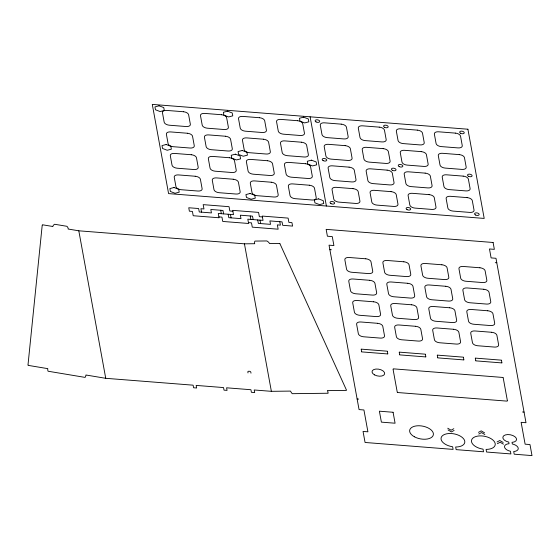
<?xml version="1.0" encoding="UTF-8"?>
<svg xmlns="http://www.w3.org/2000/svg" width="560" height="560" viewBox="0 0 560 560"><rect width="100%" height="100%" fill="white"/><g stroke="black" fill="none" stroke-linecap="round" stroke-linejoin="round"><path stroke-width="0.84" d="M28 364.924L42.217 225.155M453.817 428.715L451.087 430.192L447.734 428.232M454.132 430.43L451.402 431.914L448.049 429.954M478.471 432.348L481.201 430.864L484.561 432.824M478.786 434.063L481.516 432.586L484.876 434.546M497.07 441.98L499.8 440.503L503.16 442.463M497.385 443.702L500.115 442.225L503.475 444.185M42.371 224.938A0.777 0.413 10.9 0 1 43.022 224.868L52.892 226.506A7.749 4.165 10.9 0 1 54.677 224.266L66.892 226.296A7.749 4.165 10.9 0 1 68.166 229.04L78.806 230.804L244.44 243.831L254.73 243.712A7.749 4.165 10.9 0 1 255.024 241.087L266.847 240.947A7.749 4.165 10.9 0 1 269.507 243.537L279.069 243.425A0.777 0.413 10.9 0 1 279.916 243.733M28.084 365.148A0.777 0.413 10.9 0 0 28.721 365.463L47.761 368.641A19.369 10.402 10.9 0 0 48.055 371.224L85.12 377.405A19.369 10.402 10.9 0 0 85.932 375.004L105.735 378.308L193.116 385.175L193.585 387.758L196.63 387.996L196.161 385.413L223.545 387.569L224.014 390.152L227.059 390.39L226.583 387.807L250.929 389.725L251.398 392.301L254.688 392.56L254.219 389.984L271.369 391.328L290.521 391.09A19.369 10.402 10.9 0 0 292.25 393.687L328.104 393.239A19.369 10.402 10.9 0 0 327.453 390.628L345.87 390.397A0.777 0.413 10.9 0 0 346.262 390.313M232.869 211.218L229.831 210.98L229.047 206.682L203.182 204.645L203.966 208.95L200.921 208.712L201.551 212.149M262.409 216.937L259.364 216.692L258.58 212.394L232.715 210.364L233.499 214.662L218.288 213.465L219.072 217.763L193.207 215.733L192.423 211.428L189.378 211.19L188.755 207.753L198.639 208.53L199.269 211.967L211.442 212.926L210.812 209.489L222.985 210.441L223.615 213.885M218.918 216.902L221.956 217.147L222.74 221.445L248.605 223.475L247.821 219.177L263.032 220.374L262.248 216.076L288.113 218.106L288.897 222.404L291.942 222.649L292.572 226.086L282.681 225.309L282.051 221.872L269.878 220.913L270.508 224.35L258.335 223.398L257.712 219.954M248.451 222.621L251.489 222.859L252.28 227.157L278.138 229.194L277.354 224.889L280.399 225.127L279.769 221.69M329.854 249.634L331.373 249.76M495.271 262.64L496.79 262.766M361.312 349.146L387.177 351.183M399.35 352.142L425.215 354.172M437.381 355.131L463.246 357.161M475.419 358.12L501.284 360.15M361.816 351.904L387.681 353.934M399.854 354.893L425.719 356.923M437.885 357.882L463.75 359.912M475.923 360.871L501.788 362.908M357.119 398.979L358.645 399.098M522.536 411.985L524.062 412.104M280 243.852L346.409 389.956M501.452 360.248L501.921 362.831M503.216 377.902L507.388 400.729M475.279 358.197L475.755 360.773M463.414 357.259L463.89 359.842M437.248 355.201L437.717 357.784M425.383 354.27L425.852 356.853M399.21 352.212L399.686 354.795M393.057 369.243L397.229 392.07M387.345 351.281L387.814 353.857M361.179 349.223L361.648 351.806M310.1 116.809L326.389 206.024M259.994 220.136L260.617 223.573M253.148 219.597L252.518 216.153L240.345 215.201L240.975 218.638L228.802 217.686L228.179 214.242M250.236 215.978L250.866 219.415M244.44 243.831L271.369 391.328M230.461 214.424L231.084 217.861M250.992 373.163L250.817 372.19A1.512 0.812 10.9 0 0 249.172 371.238A1.512 0.812 10.9 0 0 247.842 371.959L248.017 372.925M220.703 210.266L221.326 213.703M78.806 230.804L105.735 378.308M503.125 377.734A0.777 0.413 10.9 0 0 502.376 377.412L393.743 368.872A0.777 0.413 10.9 0 0 393.218 368.963M507.234 401.009A0.777 0.413 10.9 0 1 506.702 401.1L398.069 392.56A0.777 0.413 10.9 0 1 397.32 392.245M159.089 105.798L154.945 106.89L155.47 109.774L160.139 111.559L164.29 110.467L163.765 107.583L159.089 105.798M227.556 111.181L223.405 112.273L223.93 115.15L228.606 116.942L232.757 115.85L232.225 112.966L227.556 111.181M166.159 144.501L162.008 145.593L162.533 148.47L167.209 150.262L171.36 149.17L170.835 146.286L166.159 144.501M303.625 117.159L299.474 118.251L299.999 121.135L304.675 122.92L308.826 121.828L308.294 118.951L303.625 117.159M242.228 150.479L238.077 151.571L238.602 154.455L243.278 156.24L247.429 155.148L246.904 152.271L242.228 150.479M235.403 154.182L231.252 155.274L231.784 158.158L236.453 159.943L240.604 158.851L240.079 155.967L235.403 154.182M174.006 187.502L169.862 188.594L170.387 191.478L175.063 193.263L179.207 192.171L178.682 189.287L174.006 187.502M311.472 160.167L307.321 161.259L307.853 164.136L312.522 165.921L316.673 164.829L316.148 161.952L311.472 160.167M250.075 193.48L245.931 194.579L246.456 197.456L251.132 199.241L255.276 198.149L254.751 195.272L250.075 193.48M318.542 198.863L314.391 199.962L314.916 202.839L319.592 204.624L323.743 203.532L323.218 200.655L318.542 198.863M467.915 129.22L152.292 104.405L168.581 193.613L484.197 218.428L467.915 129.22M183.421 111.734L166.684 110.418A4.802 2.583 10.9 0 0 162.456 112.714L164.178 122.178A4.802 2.583 10.9 0 0 169.386 125.216L186.116 126.532A4.802 2.583 10.9 0 0 190.351 124.236L188.622 114.772A4.802 2.583 10.9 0 0 183.421 111.734M221.452 114.723L204.715 113.407A4.802 2.583 10.9 0 0 200.487 115.703L202.216 125.167A4.802 2.583 10.9 0 0 207.417 128.205L224.154 129.521A4.802 2.583 10.9 0 0 228.382 127.225L226.653 117.761A4.802 2.583 10.9 0 0 221.452 114.723M259.49 117.719L242.753 116.403A4.802 2.583 10.9 0 0 238.525 118.699L240.247 128.156A4.802 2.583 10.9 0 0 245.455 131.194L262.185 132.51A4.802 2.583 10.9 0 0 266.42 130.214L264.691 120.75A4.802 2.583 10.9 0 0 259.49 117.719M297.521 120.708L280.784 119.392A4.802 2.583 10.9 0 0 276.556 121.688L278.285 131.145A4.802 2.583 10.9 0 0 283.486 134.183L300.223 135.499A4.802 2.583 10.9 0 0 304.451 133.203L302.722 123.746A4.802 2.583 10.9 0 0 297.521 120.708M341.229 124.145L324.492 122.829A4.802 2.583 10.9 0 0 320.264 125.125L321.993 134.582A4.802 2.583 10.9 0 0 327.194 137.62L343.931 138.936A4.802 2.583 10.9 0 0 348.159 136.64L346.43 127.183A4.802 2.583 10.9 0 0 341.229 124.145M379.26 127.134L362.53 125.818A4.802 2.583 10.9 0 0 358.295 128.114L360.024 137.571A4.802 2.583 10.9 0 0 365.225 140.609L381.962 141.925A4.802 2.583 10.9 0 0 386.19 139.629L384.468 130.172A4.802 2.583 10.9 0 0 379.26 127.134M417.298 130.123L400.561 128.807A4.802 2.583 10.9 0 0 396.333 131.103L398.062 140.567A4.802 2.583 10.9 0 0 403.263 143.598L420 144.914A4.802 2.583 10.9 0 0 424.228 142.618L422.499 133.161A4.802 2.583 10.9 0 0 417.298 130.123M455.329 133.112L438.599 131.796A4.802 2.583 10.9 0 0 434.364 134.092L436.093 143.556A4.802 2.583 10.9 0 0 441.294 146.594L458.031 147.91A4.802 2.583 10.9 0 0 462.259 145.614L460.537 136.15A4.802 2.583 10.9 0 0 455.329 133.112M187.341 133.238L170.611 131.922A4.802 2.583 10.9 0 0 166.376 134.218L168.105 143.675A4.802 2.583 10.9 0 0 173.306 146.713L190.043 148.029A4.802 2.583 10.9 0 0 194.271 145.733L192.549 136.276A4.802 2.583 10.9 0 0 187.341 133.238M225.379 136.227L208.642 134.911A4.802 2.583 10.9 0 0 204.414 137.207L206.143 146.671A4.802 2.583 10.9 0 0 211.344 149.702L228.081 151.018A4.802 2.583 10.9 0 0 232.309 148.722L230.58 139.265A4.802 2.583 10.9 0 0 225.379 136.227M263.41 139.216L246.68 137.9A4.802 2.583 10.9 0 0 242.445 140.196L244.174 149.66A4.802 2.583 10.9 0 0 249.375 152.698L266.112 154.014A4.802 2.583 10.9 0 0 270.34 151.718L268.618 142.254A4.802 2.583 10.9 0 0 263.41 139.216M301.448 142.205L284.711 140.889A4.802 2.583 10.9 0 0 280.483 143.185L282.212 152.649A4.802 2.583 10.9 0 0 287.413 155.687L304.15 157.003A4.802 2.583 10.9 0 0 308.378 154.707L306.649 145.243A4.802 2.583 10.9 0 0 301.448 142.205M345.156 145.642L328.419 144.326A4.802 2.583 10.9 0 0 324.191 146.622L325.913 156.086A4.802 2.583 10.9 0 0 331.121 159.124L347.851 160.44A4.802 2.583 10.9 0 0 352.086 158.144L350.357 148.68A4.802 2.583 10.9 0 0 345.156 145.642M383.187 148.638L366.45 147.322A4.802 2.583 10.9 0 0 362.222 149.611L363.951 159.075A4.802 2.583 10.9 0 0 369.152 162.113L385.889 163.429A4.802 2.583 10.9 0 0 390.117 161.133L388.388 151.669A4.802 2.583 10.9 0 0 383.187 148.638M421.225 151.627L404.488 150.311A4.802 2.583 10.9 0 0 400.26 152.607L401.982 162.064A4.802 2.583 10.9 0 0 407.19 165.102L423.92 166.418A4.802 2.583 10.9 0 0 428.155 164.122L426.426 154.665A4.802 2.583 10.9 0 0 421.225 151.627M459.256 154.616L442.519 153.3A4.802 2.583 10.9 0 0 438.291 155.596L440.02 165.053A4.802 2.583 10.9 0 0 445.221 168.091L461.958 169.407A4.802 2.583 10.9 0 0 466.186 167.111L464.457 157.654A4.802 2.583 10.9 0 0 459.256 154.616M191.268 154.735L174.531 153.426A4.802 2.583 10.9 0 0 170.303 155.715L172.032 165.179A4.802 2.583 10.9 0 0 177.233 168.217L193.97 169.533A4.802 2.583 10.9 0 0 198.198 167.237L196.469 157.773A4.802 2.583 10.9 0 0 191.268 154.735M229.306 157.731L212.569 156.415A4.802 2.583 10.9 0 0 208.341 158.711L210.063 168.168A4.802 2.583 10.9 0 0 215.271 171.206L232.008 172.522A4.802 2.583 10.9 0 0 236.236 170.226L234.507 160.769A4.802 2.583 10.9 0 0 229.306 157.731M267.337 160.72L250.6 159.404A4.802 2.583 10.9 0 0 246.372 161.7L248.101 171.157A4.802 2.583 10.9 0 0 253.302 174.195L270.039 175.511A4.802 2.583 10.9 0 0 274.267 173.215L272.538 163.758A4.802 2.583 10.9 0 0 267.337 160.72M305.375 163.709L288.638 162.393A4.802 2.583 10.9 0 0 284.41 164.689L286.132 174.153A4.802 2.583 10.9 0 0 291.34 177.184L308.077 178.5A4.802 2.583 10.9 0 0 312.305 176.204L310.576 166.747A4.802 2.583 10.9 0 0 305.375 163.709M349.076 167.146L332.346 165.83A4.802 2.583 10.9 0 0 328.111 168.126L329.84 177.583A4.802 2.583 10.9 0 0 335.048 180.621L351.778 181.937A4.802 2.583 10.9 0 0 356.006 179.641L354.284 170.184A4.802 2.583 10.9 0 0 349.076 167.146M387.114 170.135L370.377 168.819A4.802 2.583 10.9 0 0 366.149 171.115L367.878 180.579A4.802 2.583 10.9 0 0 373.079 183.61L389.816 184.926A4.802 2.583 10.9 0 0 394.044 182.637L392.315 173.173A4.802 2.583 10.9 0 0 387.114 170.135M425.145 173.124L408.415 171.808A4.802 2.583 10.9 0 0 404.187 174.104L405.909 183.568A4.802 2.583 10.9 0 0 411.117 186.606L427.847 187.922A4.802 2.583 10.9 0 0 432.082 185.626L430.353 176.162A4.802 2.583 10.9 0 0 425.145 173.124M463.183 176.12L446.446 174.804A4.802 2.583 10.9 0 0 442.218 177.093L443.947 186.557A4.802 2.583 10.9 0 0 449.148 189.595L465.885 190.911A4.802 2.583 10.9 0 0 470.113 188.615L468.384 179.151A4.802 2.583 10.9 0 0 463.183 176.12M195.195 176.239L178.458 174.923A4.802 2.583 10.9 0 0 174.23 177.219L175.959 186.683A4.802 2.583 10.9 0 0 181.16 189.714L197.897 191.03A4.802 2.583 10.9 0 0 202.125 188.734L200.396 179.277A4.802 2.583 10.9 0 0 195.195 176.239M233.226 179.228L216.496 177.912A4.802 2.583 10.9 0 0 212.268 180.208L213.99 189.672A4.802 2.583 10.9 0 0 219.198 192.71L235.928 194.026A4.802 2.583 10.9 0 0 240.163 191.73L238.434 182.266A4.802 2.583 10.9 0 0 233.226 179.228M271.264 182.217L254.527 180.908A4.802 2.583 10.9 0 0 250.299 183.197L252.028 192.661A4.802 2.583 10.9 0 0 257.229 195.699L273.966 197.015A4.802 2.583 10.9 0 0 278.194 194.719L276.465 185.255A4.802 2.583 10.9 0 0 271.264 182.217M309.302 185.213L292.565 183.897A4.802 2.583 10.9 0 0 288.337 186.193L290.059 195.65A4.802 2.583 10.9 0 0 295.267 198.688L311.997 200.004A4.802 2.583 10.9 0 0 316.232 197.708L314.503 188.251A4.802 2.583 10.9 0 0 309.302 185.213M353.003 188.65L336.266 187.334A4.802 2.583 10.9 0 0 332.038 189.63L333.767 199.087A4.802 2.583 10.9 0 0 338.968 202.125L355.705 203.441A4.802 2.583 10.9 0 0 359.933 201.145L358.211 191.681A4.802 2.583 10.9 0 0 353.003 188.65M391.041 191.639L374.304 190.323A4.802 2.583 10.9 0 0 370.076 192.619L371.805 202.076A4.802 2.583 10.9 0 0 377.006 205.114L393.743 206.43A4.802 2.583 10.9 0 0 397.971 204.134L396.242 194.677A4.802 2.583 10.9 0 0 391.041 191.639M429.072 194.628L412.342 193.312A4.802 2.583 10.9 0 0 408.107 195.608L409.836 205.065A4.802 2.583 10.9 0 0 415.037 208.103L431.774 209.419A4.802 2.583 10.9 0 0 436.002 207.123L434.28 197.666A4.802 2.583 10.9 0 0 429.072 194.628M467.11 197.617L450.373 196.301A4.802 2.583 10.9 0 0 446.145 198.597L447.874 208.061A4.802 2.583 10.9 0 0 453.075 211.092L469.812 212.408A4.802 2.583 10.9 0 0 474.04 210.119L472.311 200.655A4.802 2.583 10.9 0 0 467.11 197.617M493.094 242.487L326.151 229.362L327.404 236.222L332.276 236.607L333.907 245.553L329.042 245.168L359.058 409.591L363.93 409.976L367.913 431.816L363.048 431.438L365.064 442.47L453.096 449.393L452.613 446.761A12.054 6.475 10.9 0 1 442.281 435.869A12.054 6.475 10.9 0 1 462.252 437.437A12.054 6.475 10.9 0 1 455.658 446.999L456.141 449.631L483.525 451.787L483.042 449.148A12.054 6.475 10.9 0 1 472.71 438.256A12.054 6.475 10.9 0 1 492.681 439.831A12.054 6.475 10.9 0 1 486.087 449.393L486.563 452.025L510.909 453.936L510.419 451.248A6.972 3.745 10.9 0 1 504.532 447.083A6.972 3.745 10.9 0 1 509.047 443.73L508.746 442.092A6.972 3.745 10.9 0 1 503.671 435.82A6.972 3.745 10.9 0 1 514.934 436.709A6.972 3.745 10.9 0 1 512.036 442.351L512.337 443.989A6.972 3.745 10.9 0 1 518.224 448.154A6.972 3.745 10.9 0 1 513.709 451.507L514.199 454.195L532 455.595L529.984 444.563L525.119 444.178L521.129 422.331L525.994 422.716L495.978 258.293L491.106 257.908L489.475 248.969L494.347 249.347L493.094 242.487M365.813 258.797L349.076 257.481A4.802 2.583 10.9 0 0 344.848 259.777L346.577 269.241A4.802 2.583 10.9 0 0 351.778 272.272L368.515 273.588A4.802 2.583 10.9 0 0 372.743 271.292L371.014 261.835A4.802 2.583 10.9 0 0 365.813 258.797M403.844 261.786L387.114 260.47A4.802 2.583 10.9 0 0 382.879 262.766L384.608 272.23A4.802 2.583 10.9 0 0 389.816 275.268L406.546 276.584A4.802 2.583 10.9 0 0 410.774 274.288L409.052 264.824A4.802 2.583 10.9 0 0 403.844 261.786M441.882 264.775L425.145 263.466A4.802 2.583 10.9 0 0 420.917 265.755L422.646 275.219A4.802 2.583 10.9 0 0 427.847 278.257L444.584 279.573A4.802 2.583 10.9 0 0 448.812 277.277L447.083 267.813A4.802 2.583 10.9 0 0 441.882 264.775M479.913 267.771L463.183 266.455A4.802 2.583 10.9 0 0 458.955 268.751L460.677 278.208A4.802 2.583 10.9 0 0 465.885 281.246L482.615 282.562A4.802 2.583 10.9 0 0 486.85 280.266L485.121 270.809A4.802 2.583 10.9 0 0 479.913 267.771M369.74 280.301L353.003 278.985A4.802 2.583 10.9 0 0 348.775 281.281L350.504 290.738A4.802 2.583 10.9 0 0 355.705 293.776L372.442 295.092A4.802 2.583 10.9 0 0 376.67 292.796L374.941 283.339A4.802 2.583 10.9 0 0 369.74 280.301M407.771 283.29L391.041 281.974A4.802 2.583 10.9 0 0 386.806 284.27L388.535 293.727A4.802 2.583 10.9 0 0 393.736 296.765L410.473 298.081A4.802 2.583 10.9 0 0 414.701 295.785L412.979 286.328A4.802 2.583 10.9 0 0 407.771 283.29M445.809 286.279L429.072 284.963A4.802 2.583 10.9 0 0 424.844 287.259L426.573 296.723A4.802 2.583 10.9 0 0 431.774 299.754L448.511 301.07A4.802 2.583 10.9 0 0 452.739 298.774L451.01 289.317A4.802 2.583 10.9 0 0 445.809 286.279M483.84 289.268L467.11 287.952A4.802 2.583 10.9 0 0 462.875 290.248L464.604 299.712A4.802 2.583 10.9 0 0 469.805 302.75L486.542 304.066A4.802 2.583 10.9 0 0 490.77 301.77L489.048 292.306A4.802 2.583 10.9 0 0 483.84 289.268M373.667 301.798L356.93 300.482A4.802 2.583 10.9 0 0 352.702 302.778L354.424 312.242A4.802 2.583 10.9 0 0 359.632 315.28L376.362 316.596A4.802 2.583 10.9 0 0 380.597 314.3L378.868 304.836A4.802 2.583 10.9 0 0 373.667 301.798M411.698 304.794L394.961 303.478A4.802 2.583 10.9 0 0 390.733 305.767L392.462 315.231A4.802 2.583 10.9 0 0 397.663 318.269L414.4 319.585A4.802 2.583 10.9 0 0 418.628 317.289L416.899 307.825A4.802 2.583 10.9 0 0 411.698 304.794M449.736 307.783L432.999 306.467A4.802 2.583 10.9 0 0 428.771 308.763L430.493 318.22A4.802 2.583 10.9 0 0 435.701 321.258L452.431 322.574A4.802 2.583 10.9 0 0 456.666 320.278L454.937 310.821A4.802 2.583 10.9 0 0 449.736 307.783M487.767 310.772L471.03 309.456A4.802 2.583 10.9 0 0 466.802 311.752L468.531 321.209A4.802 2.583 10.9 0 0 473.732 324.247L490.469 325.563A4.802 2.583 10.9 0 0 494.697 323.267L492.968 313.81A4.802 2.583 10.9 0 0 487.767 310.772M377.587 323.302L360.857 321.986A4.802 2.583 10.9 0 0 356.622 324.282L358.351 333.739A4.802 2.583 10.9 0 0 363.552 336.777L380.289 338.093A4.802 2.583 10.9 0 0 384.517 335.797L382.795 326.34A4.802 2.583 10.9 0 0 377.587 323.302M415.625 326.291L398.888 324.975A4.802 2.583 10.9 0 0 394.66 327.271L396.389 336.735A4.802 2.583 10.9 0 0 401.59 339.766L418.327 341.082A4.802 2.583 10.9 0 0 422.555 338.793L420.826 329.329A4.802 2.583 10.9 0 0 415.625 326.291M453.656 329.28L436.926 327.964A4.802 2.583 10.9 0 0 432.691 330.26L434.42 339.724A4.802 2.583 10.9 0 0 439.621 342.762L456.358 344.078A4.802 2.583 10.9 0 0 460.586 341.782L458.864 332.318A4.802 2.583 10.9 0 0 453.656 329.28M491.694 332.276L474.957 330.96A4.802 2.583 10.9 0 0 470.729 333.249L472.458 342.713A4.802 2.583 10.9 0 0 477.659 345.751L494.396 347.067A4.802 2.583 10.9 0 0 498.624 344.771L496.895 335.307A4.802 2.583 10.9 0 0 491.694 332.276M393.085 412.265L379.393 411.194L381.388 422.142L395.08 423.213L393.085 412.265M323.113 160.608A2.324 1.246 10.9 0 0 326.767 160.251A2.324 1.246 10.9 0 0 323.596 158.501A2.324 1.246 10.9 0 0 323.113 160.608M475.524 214.991A2.324 1.246 10.9 0 0 479.157 214.599A2.324 1.246 10.9 0 0 475.944 212.87A2.324 1.246 10.9 0 0 475.524 214.991M460.607 133.287A2.324 1.246 10.9 0 0 464.24 132.888A2.324 1.246 10.9 0 0 461.027 131.166A2.324 1.246 10.9 0 0 460.607 133.287M330.96 203.609A2.324 1.246 10.9 0 0 334.621 203.252A2.324 1.246 10.9 0 0 331.45 201.502A2.324 1.246 10.9 0 0 330.96 203.609M316.043 121.905A2.324 1.246 10.9 0 0 319.704 121.548A2.324 1.246 10.9 0 0 316.533 119.798A2.324 1.246 10.9 0 0 316.043 121.905M468.461 176.288A2.324 1.246 10.9 0 0 472.094 175.896A2.324 1.246 10.9 0 0 468.881 174.167A2.324 1.246 10.9 0 0 468.461 176.288M399.182 166.593A2.324 1.246 10.9 0 0 402.836 166.229A2.324 1.246 10.9 0 0 399.665 164.479A2.324 1.246 10.9 0 0 399.182 166.593M407.029 209.594A2.324 1.246 10.9 0 0 410.69 209.237A2.324 1.246 10.9 0 0 407.519 207.487A2.324 1.246 10.9 0 0 407.029 209.594M392.392 170.31A2.324 1.246 10.9 0 0 396.025 169.911A2.324 1.246 10.9 0 0 392.805 168.189A2.324 1.246 10.9 0 0 392.392 170.31M384.538 127.309A2.324 1.246 10.9 0 0 388.171 126.91A2.324 1.246 10.9 0 0 384.958 125.188A2.324 1.246 10.9 0 0 384.538 127.309M374.521 374.885A6.433 3.458 10.9 0 0 384.643 373.898A6.433 3.458 10.9 0 0 375.872 369.054A6.433 3.458 10.9 0 0 374.521 374.885M414.351 436.765A12.054 6.475 10.9 0 0 433.328 434.903A12.054 6.475 10.9 0 0 416.878 425.831A12.054 6.475 10.9 0 0 414.351 436.765"/></g></svg>
